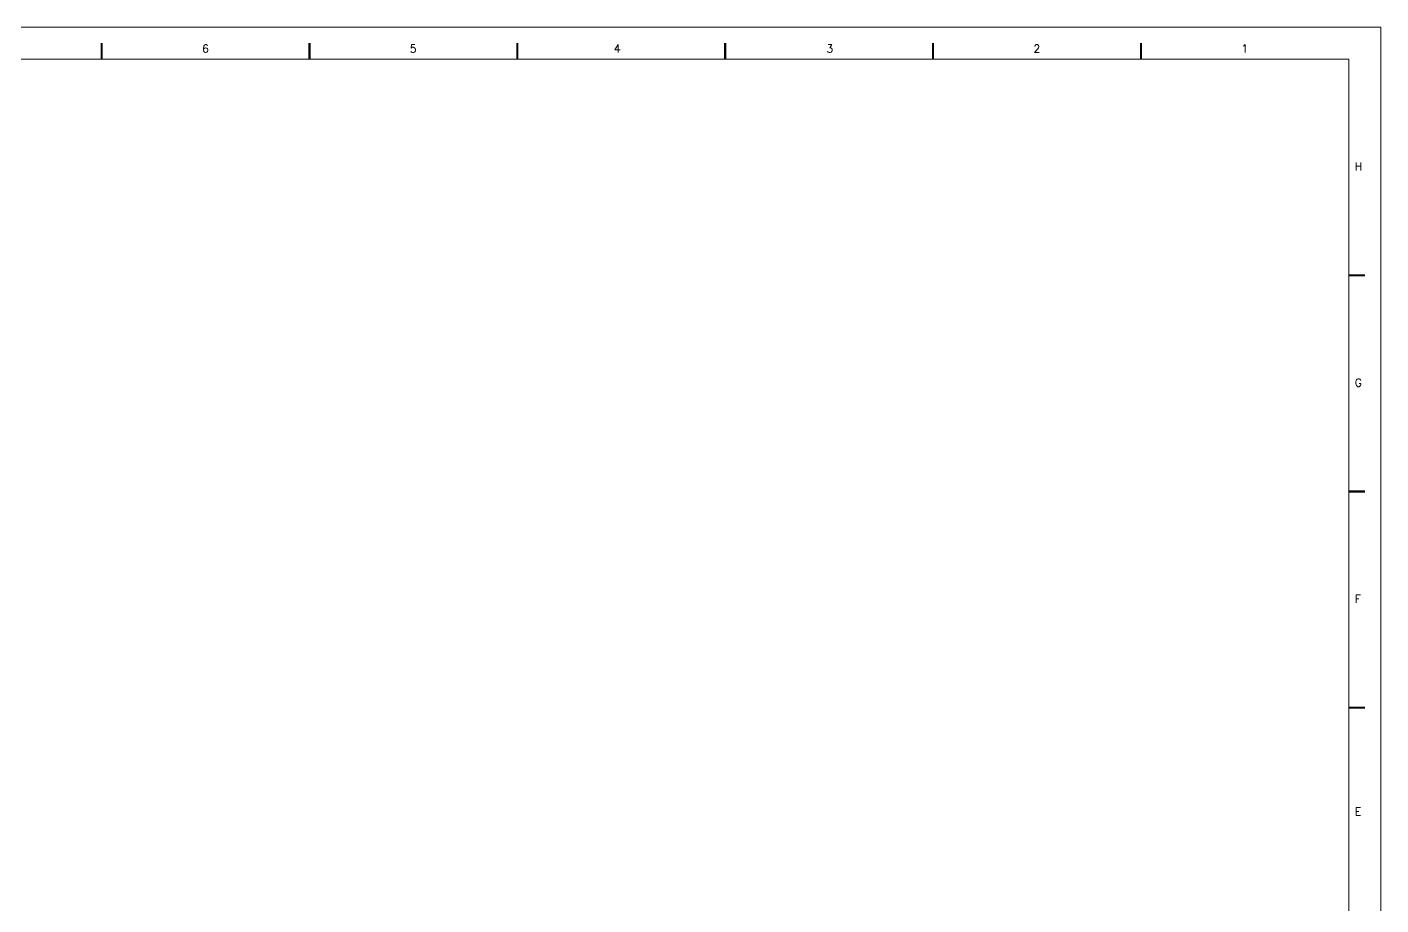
# Model space of a CAD drawing. Header units: millimetres. Extents: x 0 to 864, y 0 to 560.
# Drawn here: x 441.2 to 864, y 285.9 to 560 of the extents above; entities that cross this region are included whole.
import ezdxf

# ---------------------------------------------------------------- set-up
doc = ezdxf.new("R2010")
doc.units = ezdxf.units.MM
doc.styles.add('ROMAND', font='romand', dxfattribs={"height": 0.125})

msp = doc.modelspace()

# ---------------------------------------------------------------- linework, layer by layer
at = {"lineweight": 18}
for p, q in [((864, 560), (0, 560)), ((864, 560), (864, 0)), ((10, 550), (854, 550)), ((854, 550), (854, 10))]:
    msp.add_line(p, q, dxfattribs=at)
for points, const_width in [([(464.44, 555), (464.44, 550)], 0.659), ([(529.36, 555), (529.36, 550)], 0.659), ([(594.28, 555), (594.28, 550)], 0.659), ([(659.2, 555), (659.2, 550)], 0.659), ([(724.12, 555), (724.12, 550)], 0.659), ([(789.04, 555), (789.04, 550)], 0.659), ([(854, 482.5), (859, 482.5)], 0.665), ([(854, 415), (859, 415)], 0.665), ([(854, 347.5), (859, 347.5)], 0.665)]:
    msp.add_lwpolyline(points, dxfattribs=dict(at, const_width=const_width))

# ---------------------------------------------------------------- texts
at = {"lineweight": 18, "style": 'ROMAND'}
for s, p in [('6', (495.84, 552.02)), ('5', (560.65, 552.02)), ('4', (624.42, 552.02)), ('3', (690.79, 552.02)), ('2', (755.48, 552.02)), ('1', (820.37, 552.02)), ('H', (855.84, 515.23)), ('G', (855.84, 447.73)), ('F', (855.84, 380.23)), ('E', (855.84, 313.83))]:
    msp.add_text(s, height=2.5, dxfattribs=at).set_placement(p)

doc.saveas('drawing.dxf')
